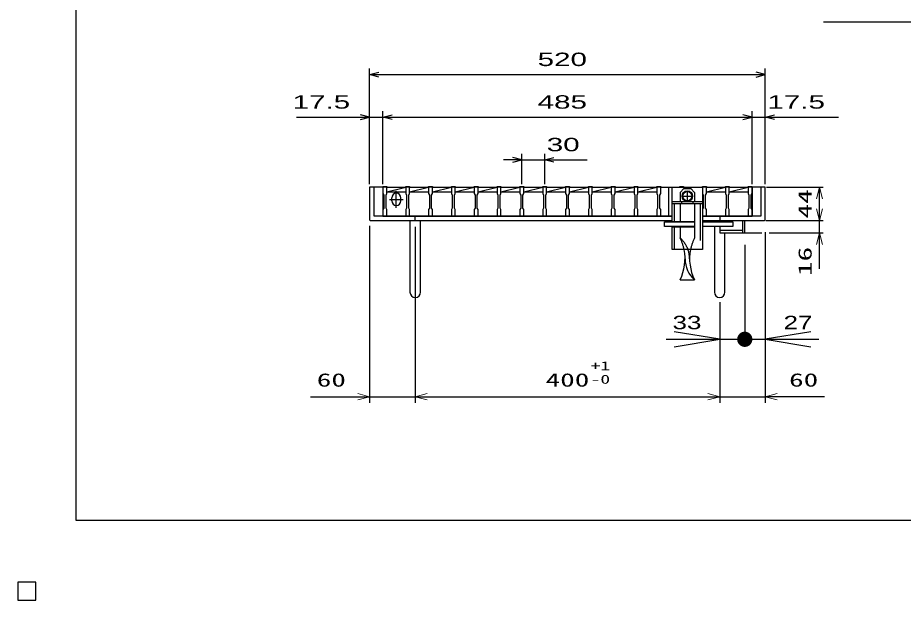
# Model space of a CAD drawing. Units: millimetres, scale not verified. Extents: x -1456 to 1389, y -1026 to 839.
# Drawn here: x -1456 to -292, y -1026 to -260 of the extents above; entities that cross this region are included whole.
import ezdxf
from ezdxf.enums import TextEntityAlignment as Align

# ---------------------------------------------------------------- set-up
doc = ezdxf.new("R2010")
doc.units = ezdxf.units.MM
doc.header["$LTSCALE"] = 8
doc.linetypes.add('CHAIN', pattern=[18.5, 12, -1.5, 3.5, -1.5])
doc.linetypes.add('DASHED', pattern=[7.5, 6, -1.5])
for name, color, linetype, lineweight in [('0_2', 150, 'Continuous', 25), ('16', 3, 'Continuous', 25), ('17', 2, 'Continuous', 25), ('19', 6, 'Continuous', 25), ('22', 4, 'Continuous', 25)]:
    doc.layers.add(name, color=color, linetype=linetype, lineweight=lineweight)
doc.styles.add('ベクトル', font='')
doc.styles.add('ＭＳ ゴシック', font='')
doc.styles.get('ベクトル').set_extended_font_data('ベクトル')
doc.styles.get('ＭＳ ゴシック').set_extended_font_data('MS Gothic')

# ---------------------------------------------------------------- blocks, each defined once
blk = doc.blocks.new('open_arrow')
at = {"color": 0, "linetype": 'Continuous', "lineweight": -2}
blk.add_lwpolyline([(7.5, 1.25), (0, 0), (7.5, -1.25)], dxfattribs=at)
blk = doc.blocks.new('filled_dot')
at = {"color": 0, "linetype": 'Continuous', "lineweight": -2, "const_width": 1.25}
blk.add_lwpolyline([(-0.625, 0, 1), (0.625, 0, 1)], format="xyb", close=True, dxfattribs=at)

msp = doc.modelspace()

# ---------------------------------------------------------------- linework, layer by layer
at = {"layer": '0_2'}
for p, q in [((-1379.2, -921.2), (-1379.2, 838.8)), ((1388.8, -921.2), (-1379.2, -921.2))]:
    msp.add_line(p, q, dxfattribs=at)
at = {"layer": '16'}
for p, q in [((-976, -483), (-976, -482.3)), ((-976, -482.3), (-971, -482.3)), ((-976, -483), (-976, -491.5)), ((-971, -483), (-976, -483)), ((-976, -483), (-976, -521)), ((-971, -482.3), (-971, -483)), ((-971, -491.5), (-971, -483)), ((-971, -483), (-946, -483)), ((-971, -489), (-946, -483)), ((-958.5, -510), (-958.5, -488)), ((-946, -483), (-946, -482.3)), ((-946, -482.3), (-941, -482.3)), ((-946, -483), (-946, -491.5)), ((-941, -483), (-946, -483)), ((-941, -482.3), (-941, -483)), ((-941, -491.5), (-941, -483)), ((-941, -483), (-916, -483)), ((-941, -489), (-916, -483)), ((-916, -483), (-916, -482.3)), ((-916, -482.3), (-911, -482.3)), ((-916, -483), (-916, -491.5)), ((-911, -483), (-916, -483)), ((-911, -482.3), (-911, -483)), ((-911, -491.5), (-911, -483)), ((-911, -483), (-886, -483)), ((-911, -489), (-886, -483)), ((-886, -483), (-886, -482.3)), ((-886, -482.3), (-881, -482.3)), ((-886, -483), (-886, -491.5)), ((-881, -483), (-886, -483)), ((-881, -482.3), (-881, -483)), ((-881, -491.5), (-881, -483)), ((-881, -483), (-856, -483)), ((-881, -489), (-856, -483)), ((-856, -483), (-856, -482.3)), ((-856, -482.3), (-851, -482.3)), ((-856, -483), (-856, -491.5)), ((-851, -483), (-856, -483)), ((-851, -482.3), (-851, -483)), ((-851, -491.5), (-851, -483)), ((-851, -483), (-826, -483)), ((-851, -489), (-826, -483)), ((-826, -483), (-826, -482.3)), ((-826, -482.3), (-821, -482.3)), ((-826, -483), (-826, -491.5)), ((-821, -483), (-826, -483)), ((-821, -482.3), (-821, -483)), ((-821, -491.5), (-821, -483)), ((-821, -483), (-796, -483)), ((-821, -489), (-796, -483)), ((-796, -483), (-796, -482.3)), ((-796, -482.3), (-791, -482.3)), ((-796, -483), (-796, -491.5)), ((-791, -483), (-796, -483)), ((-791, -482.3), (-791, -483)), ((-791, -491.5), (-791, -483)), ((-791, -483), (-766, -483)), ((-791, -489), (-766, -483)), ((-766, -483), (-766, -482.3)), ((-766, -482.3), (-761, -482.3)), ((-766, -483), (-766, -491.5)), ((-761, -483), (-766, -483)), ((-761, -482.3), (-761, -483)), ((-761, -491.5), (-761, -483)), ((-761, -483), (-736, -483)), ((-761, -489), (-736, -483)), ((-736, -483), (-736, -482.3)), ((-736, -482.3), (-731, -482.3)), ((-736, -483), (-736, -491.5)), ((-731, -483), (-736, -483)), ((-731, -482.3), (-731, -483)), ((-731, -491.5), (-731, -483)), ((-731, -483), (-706, -483)), ((-731, -489), (-706, -483)), ((-706, -483), (-706, -482.3)), ((-706, -482.3), (-701, -482.3)), ((-706, -483), (-706, -491.5)), ((-701, -483), (-706, -483)), ((-701, -482.3), (-701, -483)), ((-701, -491.5), (-701, -483)), ((-701, -483), (-676, -483)), ((-701, -489), (-676, -483)), ((-676, -483), (-676, -482.3)), ((-676, -482.3), (-671, -482.3)), ((-676, -483), (-676, -491.5)), ((-671, -483), (-676, -483)), ((-671, -482.3), (-671, -483)), ((-671, -491.5), (-671, -483)), ((-671, -483), (-646, -483)), ((-671, -489), (-646, -483)), ((-646, -483), (-646, -482.3)), ((-646, -482.3), (-641, -482.3)), ((-646, -483), (-646, -491.5)), ((-641, -483), (-646, -483)), ((-641, -482.3), (-641, -483)), ((-641, -491.5), (-641, -483)), ((-641, -483), (-616, -483)), ((-641, -489), (-616, -483)), ((-616, -483), (-616, -482.3)), ((-616, -482.3), (-611, -482.3)), ((-616, -483), (-616, -491.5)), ((-611, -483), (-616, -483)), ((-611, -482.3), (-611, -483)), ((-611, -491.5), (-611, -483)), ((-611, -483), (-586, -483)), ((-586, -483), (-586, -482.3)), ((-586, -482.3), (-581, -482.3)), ((-581, -483), (-586, -483)), ((-581, -482.3), (-581, -483)), ((-581, -483), (-556, -483)), ((-556, -483), (-556, -482.3)), ((-556, -482.3), (-551, -482.3)), ((-556, -483), (-556, -491.5)), ((-551, -483), (-556, -483)), ((-551, -482.3), (-551, -483)), ((-551, -491.5), (-551, -483)), ((-551, -483), (-526, -483)), ((-551, -489), (-526, -483)), ((-526, -483), (-526, -482.3)), ((-526, -482.3), (-521, -482.3)), ((-526, -483), (-526, -491.5)), ((-521, -483), (-526, -483)), ((-521, -482.3), (-521, -483)), ((-521, -491.5), (-521, -483)), ((-521, -483), (-496, -483)), ((-521, -489), (-496, -483)), ((-496, -483), (-496, -482.3)), ((-496, -482.3), (-491, -482.3)), ((-496, -483), (-496, -491.5)), ((-491, -483), (-496, -483)), ((-491, -482.3), (-491, -483)), ((-491, -491.5), (-491, -483)), ((-976, -491.5), (-975, -493.5)), ((-975, -493.5), (-975, -510.5)), ((-972, -493.5), (-971, -491.5)), ((-972, -510.5), (-972, -493.5)), ((-971, -489), (-946, -489)), ((-967.5, -499), (-949.5, -499)), ((-964.5, -501), (-964.5, -497)), ((-952.5, -501), (-952.5, -497)), ((-946, -491.5), (-945, -493.5)), ((-945, -493.5), (-945, -510.5)), ((-942, -493.5), (-941, -491.5)), ((-942, -510.5), (-942, -493.5)), ((-941, -489), (-916, -489)), ((-916, -491.5), (-915, -493.5)), ((-915, -493.5), (-915, -510.5)), ((-912, -493.5), (-911, -491.5)), ((-912, -510.5), (-912, -493.5)), ((-911, -489), (-886, -489)), ((-886, -491.5), (-885, -493.5)), ((-885, -493.5), (-885, -510.5)), ((-882, -493.5), (-881, -491.5)), ((-882, -510.5), (-882, -493.5)), ((-881, -489), (-856, -489)), ((-856, -491.5), (-855, -493.5)), ((-855, -493.5), (-855, -510.5)), ((-852, -493.5), (-851, -491.5)), ((-852, -510.5), (-852, -493.5)), ((-851, -489), (-826, -489)), ((-826, -491.5), (-825, -493.5)), ((-825, -493.5), (-825, -510.5)), ((-822, -493.5), (-821, -491.5)), ((-822, -510.5), (-822, -493.5)), ((-821, -489), (-796, -489)), ((-796, -491.5), (-795, -493.5)), ((-795, -493.5), (-795, -510.5)), ((-792, -493.5), (-791, -491.5)), ((-792, -510.5), (-792, -493.5)), ((-791, -489), (-766, -489)), ((-766, -491.5), (-765, -493.5)), ((-765, -493.5), (-765, -510.5)), ((-762, -493.5), (-761, -491.5)), ((-762, -510.5), (-762, -493.5)), ((-761, -489), (-736, -489)), ((-736, -491.5), (-735, -493.5)), ((-735, -493.5), (-735, -510.5)), ((-732, -493.5), (-731, -491.5)), ((-732, -510.5), (-732, -493.5)), ((-731, -489), (-706, -489)), ((-706, -491.5), (-705, -493.5)), ((-705, -493.5), (-705, -510.5)), ((-702, -493.5), (-701, -491.5)), ((-702, -510.5), (-702, -493.5)), ((-701, -489), (-676, -489)), ((-676, -491.5), (-675, -493.5)), ((-675, -493.5), (-675, -510.5)), ((-672, -493.5), (-671, -491.5)), ((-672, -510.5), (-672, -493.5)), ((-671, -489), (-646, -489)), ((-646, -491.5), (-645, -493.5)), ((-645, -493.5), (-645, -510.5)), ((-642, -493.5), (-641, -491.5)), ((-642, -510.5), (-642, -493.5)), ((-641, -489), (-616, -489)), ((-616, -491.5), (-615, -493.5)), ((-615, -493.5), (-615, -510.5)), ((-612, -493.5), (-611, -491.5)), ((-612, -510.5), (-612, -493.5)), ((-556, -491.5), (-555, -493.5)), ((-555, -493.5), (-555, -510.5)), ((-552, -493.5), (-551, -491.5)), ((-552, -510.5), (-552, -493.5)), ((-551, -489), (-526, -489)), ((-526, -491.5), (-525, -493.5)), ((-525, -493.5), (-525, -510.5)), ((-522, -493.5), (-521, -491.5)), ((-522, -510.5), (-522, -493.5)), ((-521, -489), (-496, -489)), ((-496, -491.5), (-495, -493.5)), ((-495, -493.5), (-495, -510.5)), ((-492, -493.5), (-491, -491.5)), ((-492, -510.5), (-492, -493.5)), ((-975, -510.5), (-976, -512.5)), ((-971, -512.5), (-972, -510.5)), ((-945, -510.5), (-946, -512.5)), ((-941, -512.5), (-942, -510.5)), ((-915, -510.5), (-916, -512.5)), ((-911, -512.5), (-912, -510.5)), ((-885, -510.5), (-886, -512.5)), ((-881, -512.5), (-882, -510.5)), ((-855, -510.5), (-856, -512.5)), ((-851, -512.5), (-852, -510.5)), ((-825, -510.5), (-826, -512.5)), ((-821, -512.5), (-822, -510.5)), ((-795, -510.5), (-796, -512.5)), ((-791, -512.5), (-792, -510.5)), ((-765, -510.5), (-766, -512.5)), ((-761, -512.5), (-762, -510.5)), ((-735, -510.5), (-736, -512.5)), ((-731, -512.5), (-732, -510.5)), ((-705, -510.5), (-706, -512.5)), ((-701, -512.5), (-702, -510.5)), ((-675, -510.5), (-676, -512.5)), ((-671, -512.5), (-672, -510.5)), ((-645, -510.5), (-646, -512.5)), ((-641, -512.5), (-642, -510.5)), ((-615, -510.5), (-616, -512.5)), ((-611, -512.5), (-612, -510.5)), ((-555, -510.5), (-556, -512.5)), ((-551, -512.5), (-552, -510.5)), ((-525, -510.5), (-526, -512.5)), ((-521, -512.5), (-522, -510.5)), ((-495, -510.5), (-496, -512.5)), ((-491, -512.5), (-492, -510.5)), ((-976, -512.5), (-976, -521)), ((-976, -521), (-971, -521)), ((-971, -521), (-971, -512.5)), ((-971, -521), (-946, -521)), ((-946, -512.5), (-946, -521)), ((-946, -521), (-941, -521)), ((-941, -521), (-941, -512.5)), ((-941, -521), (-916, -521)), ((-916, -512.5), (-916, -521)), ((-916, -521), (-911, -521)), ((-911, -521), (-911, -512.5)), ((-911, -521), (-886, -521)), ((-886, -512.5), (-886, -521)), ((-886, -521), (-881, -521)), ((-881, -521), (-881, -512.5)), ((-881, -521), (-856, -521)), ((-856, -512.5), (-856, -521)), ((-856, -521), (-851, -521)), ((-851, -521), (-851, -512.5)), ((-851, -521), (-826, -521)), ((-826, -512.5), (-826, -521)), ((-826, -521), (-821, -521)), ((-821, -521), (-821, -512.5)), ((-821, -521), (-796, -521)), ((-796, -512.5), (-796, -521)), ((-796, -521), (-791, -521)), ((-791, -521), (-791, -512.5)), ((-791, -521), (-766, -521)), ((-766, -512.5), (-766, -521)), ((-766, -521), (-761, -521)), ((-761, -521), (-761, -512.5)), ((-761, -521), (-736, -521)), ((-736, -512.5), (-736, -521)), ((-736, -521), (-731, -521)), ((-731, -521), (-731, -512.5)), ((-731, -521), (-706, -521)), ((-706, -512.5), (-706, -521)), ((-706, -521), (-701, -521)), ((-701, -521), (-701, -512.5)), ((-701, -521), (-676, -521)), ((-676, -512.5), (-676, -521)), ((-676, -521), (-671, -521)), ((-671, -521), (-671, -512.5)), ((-671, -521), (-646, -521)), ((-646, -512.5), (-646, -521)), ((-646, -521), (-641, -521)), ((-641, -521), (-641, -512.5)), ((-641, -521), (-596, -521)), ((-616, -512.5), (-616, -521)), ((-616, -521), (-611, -521)), ((-611, -521), (-611, -512.5)), ((-556, -512.5), (-556, -521)), ((-556, -521), (-551, -521)), ((-551, -521), (-551, -512.5)), ((-551, -521), (-526, -521)), ((-526, -512.5), (-526, -521)), ((-526, -521), (-521, -521)), ((-521, -521), (-521, -512.5)), ((-521, -521), (-493, -521)), ((-496, -512.5), (-496, -521)), ((-496, -521), (-491, -521)), ((-491, -521), (-491, -512.5)), ((-1432, -1002), (-1456, -1002)), ((-1456, -1002), (-1456, -1026)), ((-1432, -1002), (-1456, -1002)), ((-1456, -1002), (-1456, -1026)), ((-1432, -1002), (-1456, -1002)), ((-1456, -1002), (-1456, -1026)), ((-1432, -1002), (-1456, -1002)), ((-1456, -1002), (-1456, -1026)), ((-1432, -1002), (-1456, -1002)), ((-1456, -1002), (-1456, -1026)), ((-1432, -1026), (-1432, -1002)), ((-1432, -1026), (-1432, -1002)), ((-1432, -1026), (-1432, -1002)), ((-1432, -1026), (-1432, -1002)), ((-1432, -1026), (-1432, -1002)), ((-1456, -1026), (-1432, -1026)), ((-1456, -1026), (-1432, -1026)), ((-1456, -1026), (-1432, -1026)), ((-1456, -1026), (-1432, -1026)), ((-1456, -1026), (-1432, -1026))]:
    msp.add_line(p, q, dxfattribs=at)
for centre, start, end in [((-958.5, -497), 0, 180), ((-958.5, -501), 180, 0)]:
    msp.add_arc(centre, 6, start, end, dxfattribs=at)
at = {"layer": '17', "color": 3}
for p, q in [((-600.5, -521), (-600.5, -483)), ((-596, -505), (-596, -483)), ((-596, -483), (-556, -483)), ((-556, -491.5), (-556, -565)), ((-596, -501.8), (-556, -501.8)), ((-596, -528.5), (-596, -505)), ((-556, -505), (-596, -505)), ((-583.5, -501.8), (-583.5, -505)), ((-568.5, -505), (-568.5, -501.8)), ((-596, -528), (-566, -528)), ((-596, -565), (-596, -534.5)), ((-596, -535), (-566, -535)), ((-592.8, -528), (-592.8, -528.5)), ((-592.8, -534.5), (-592.8, -535)), ((-566, -535), (-566, -528)), ((-556, -565), (-596, -565))]:
    msp.add_line(p, q, dxfattribs=at)
at = {"layer": '17'}
for p, q in [((-580.5, -484.8), (-585.5, -489.8)), ((-580.5, -484.8), (-571.5, -484.8)), ((-571.5, -484.8), (-566.5, -489.8)), ((-585.5, -489.8), (-585.5, -501.8)), ((-566.5, -489.8), (-566.5, -501.8)), ((-606, -534.5), (-606, -528.5)), ((-606, -528.5), (-566, -528.5)), ((-566, -534.5), (-606, -534.5)), ((-556, -528.5), (-516, -528.5)), ((-516, -534.5), (-556, -534.5)), ((-516, -528.5), (-516, -534.5)), ((-585.5, -604.8), (-566.5, -604.8))]:
    msp.add_line(p, q, dxfattribs=at)
at = {"layer": '17', "color": 33, "linetype": 'CHAIN'}
for p, q in [((-576, -488.2), (-576, -501.4)), ((-582.6, -494.8), (-569.4, -494.8))]:
    msp.add_line(p, q, dxfattribs=at)
at = {"layer": '17', "color": 3, "linetype": 'DASHED'}
for p, q in [((-592.8, -528), (-592.8, -505)), ((-559.2, -505), (-559.2, -565)), ((-592.8, -565), (-592.8, -535))]:
    msp.add_line(p, q, dxfattribs=at)
at = {"layer": '17', "linetype": 'DASHED'}
for p, q in [((-585.5, -505), (-585.5, -528.5)), ((-566.5, -505), (-566.5, -528.5)), ((-585.5, -534.5), (-585.5, -549.8)), ((-566.5, -534.5), (-566.5, -549.8))]:
    msp.add_line(p, q, dxfattribs=at)
at = {"layer": '17', "color": 7}
msp.add_circle((-576, -494.8), 7, dxfattribs=at)
at = {"layer": '17'}
msp.add_circle((-576, -494.8), 6, dxfattribs=at)
at = {"layer": '17', "linetype": 'DASHED'}
for centre, radius, start, end in [((-640.423, -577.3), 61.423, 11.55161, 26.59714), ((-609.5, -577.3), 36.5, 19.69337, 48.88791), ((-511.577, -577.3), 61.423, 153.40286, 168.44839)]:
    msp.add_arc(centre, radius, start, end, dxfattribs=at)
at = {"layer": '17'}
for centre, radius, start, end in [((-640.423, -577.3), 61.423, 333.40286, 11.55161), ((-609.5, -577.3), 36.5, 0, 19.69337), ((-511.577, -577.3), 61.423, 168.44839, 206.59714), ((-542.5, -577.3), 36.5, 180, 228.88791)]:
    msp.add_arc(centre, radius, start, end, dxfattribs=at)
at = {"layer": '19'}
for p, q in [((-976, -483), (-993.5, -483)), ((-993.5, -483), (-993.5, -526)), ((-987.5, -521), (-987.5, -483)), ((-473.5, -483), (-491, -483)), ((-479.5, -483), (-479.5, -521)), ((-473.5, -526), (-473.5, -483)), ((-596, -521), (-987.5, -521)), ((-933.5, -527), (-933.5, -521)), ((-479.5, -521), (-556, -521)), ((-533.5, -521), (-533.5, -527)), ((-533.5, -521), (-533.5, -528.5)), ((-993.5, -526), (-992.5, -527)), ((-992.5, -527), (-596, -527)), ((-940.5, -527), (-940.5, -621)), ((-926.5, -621), (-926.5, -527)), ((-556, -527), (-474.5, -527)), ((-540.5, -527), (-540.5, -528.5)), ((-540.5, -534.5), (-540.5, -621)), ((-533.5, -534.5), (-533.5, -543)), ((-503.5, -527), (-503.5, -543)), ((-500.5, -543), (-500.5, -527)), ((-474.5, -527), (-473.5, -526)), ((-503.5, -540), (-533.563, -540)), ((-533.5, -543), (-500.5, -543)), ((-526.5, -621), (-526.5, -543))]:
    msp.add_line(p, q, dxfattribs=at)
for centre in [(-933.5, -621), (-533.5, -621)]:
    msp.add_arc(centre, 7, 180, 0, dxfattribs=at)
at = {"layer": '22'}
for p, q in [((-397, -265.5), (-237, -265.5)), ((-993.5, -479), (-993.5, -327)), ((-993.5, -335), (-981.5, -331.8)), ((-981.5, -338.2), (-993.5, -335)), ((-993.5, -335), (-473.5, -335)), ((-473.5, -335), (-485.5, -331.8)), ((-485.5, -338.2), (-473.5, -335)), ((-473.5, -479), (-473.5, -327)), ((-993.5, -479), (-993.5, -383)), ((-976, -479), (-976, -383)), ((-491, -479), (-491, -383)), ((-473.5, -479), (-473.5, -383)), ((-1089.5, -391), (-993.5, -391)), ((-993.5, -391), (-1005.5, -387.8)), ((-1005.5, -394.2), (-993.5, -391)), ((-993.5, -391), (-976, -391)), ((-976, -391), (-964, -387.8)), ((-964, -394.2), (-976, -391)), ((-976, -391), (-491, -391)), ((-491, -391), (-503, -387.8)), ((-503, -394.2), (-491, -391)), ((-491, -391), (-473.5, -391)), ((-473.5, -391), (-461.5, -387.8)), ((-461.5, -394.2), (-473.5, -391)), ((-473.5, -391), (-377.5, -391)), ((-793.5, -479), (-793.5, -439)), ((-763.5, -439), (-763.5, -479)), ((-793.5, -447), (-817.5, -447)), ((-793.5, -447), (-805.5, -443.8)), ((-805.5, -450.2), (-793.5, -447)), ((-793.5, -447), (-763.5, -447)), ((-763.5, -447), (-751.5, -443.8)), ((-751.5, -450.2), (-763.5, -447)), ((-763.5, -447), (-707.5, -447)), ((-472, -483), (-397.308, -483)), ((-402.308, -527), (-402.308, -483)), ((-993.5, -534), (-993.5, -766.481)), ((-933.5, -535), (-933.5, -766.481)), ((-473, -527), (-397.308, -527)), ((-402.308, -543), (-402.308, -527)), ((-500.5, -543), (-478.213, -543)), ((-473.5, -542), (-473.5, -690.964)), ((-468.244, -543), (-397.308, -543)), ((-402.308, -590.489), (-402.308, -543)), ((-473.5, -548.536), (-473.5, -766.481)), ((-500.5, -559), (-500.5, -690.964)), ((-500.5, -559), (-500.5, -690.964)), ((-533.5, -634.128), (-533.5, -766.481)), ((-533.5, -634.128), (-533.5, -690.964)), ((-603.9, -682.964), (-473.5, -682.964)), ((-533.5, -682.964), (-403.1, -682.964)), ((-1071.082, -758.481), (-993.5, -758.481)), ((-993.5, -758.481), (-933.5, -758.481)), ((-933.5, -758.481), (-533.5, -758.481)), ((-533.5, -758.481), (-473.5, -758.481)), ((-395.918, -758.481), (-473.5, -758.481))]:
    msp.add_line(p, q, dxfattribs=at)
at = {"layer": '22', "color": 3}
msp.add_line((-491, -483), (-491, -521), dxfattribs=at)
at = {"layer": '22', "lineweight": 13}
for p, q in [((-402.308, -483), (-406.449, -498.455)), ((-398.166, -498.455), (-402.308, -483)), ((-406.449, -511.545), (-402.308, -527)), ((-402.308, -527), (-398.166, -511.545)), ((-402.308, -543), (-406.449, -558.455)), ((-398.166, -558.455), (-402.308, -543)), ((-993.5, -758.481), (-1008.955, -754.34)), ((-918.045, -754.34), (-933.5, -758.481)), ((-533.5, -758.481), (-548.955, -754.34)), ((-458.045, -754.34), (-473.5, -758.481)), ((-1008.955, -762.622), (-993.5, -758.481)), ((-933.5, -758.481), (-918.045, -762.622)), ((-548.955, -762.622), (-533.5, -758.481)), ((-473.5, -758.481), (-458.045, -762.622))]:
    msp.add_line(p, q, dxfattribs=at)
at = {"layer": '22', "color": 2}
for p, q in [((-1432, -1002), (-1456, -1002)), ((-1456, -1002), (-1456, -1026)), ((-1432, -1002), (-1456, -1002)), ((-1456, -1002), (-1456, -1026)), ((-1432, -1002), (-1456, -1002)), ((-1456, -1002), (-1456, -1026)), ((-1432, -1026), (-1432, -1002)), ((-1432, -1026), (-1432, -1002)), ((-1432, -1026), (-1432, -1002)), ((-1456, -1026), (-1432, -1026)), ((-1456, -1026), (-1432, -1026)), ((-1456, -1026), (-1432, -1026))]:
    msp.add_line(p, q, dxfattribs=at)

# ---------------------------------------------------------------- block references
at = {"layer": '22', "xscale": 8, "yscale": 8, "rotation": 180}
for name, p in [('open_arrow', (-533.5, -682.964)), ('filled_dot', (-500.5, -682.964))]:
    msp.add_blockref(name, p, dxfattribs=at)
at = {"layer": '22', "xscale": 8, "yscale": 8}
msp.add_blockref('open_arrow', (-473.5, -682.964), dxfattribs=at)

# ---------------------------------------------------------------- texts
at = {"layer": '22', "color": 2, "style": 'ベクトル', "width": 1.65}
for s, p in [(' 520 ', (-783.5, -315)), (' 17.5 ', (-1105.5, -371)), (' 485 ', (-783.5, -371)), (' 17.5 ', (-481.5, -371)), (' 30 ', (-771.5, -427))]:
    msp.add_text(s, height=17.6, dxfattribs=at).set_placement(p, align=Align.MIDDLE_LEFT)
at = {"layer": '22', "color": 2, "style": 'ＭＳ ゴシック', "width": 1.6}
msp.add_text('44', height=17.6, rotation=90, dxfattribs=at).set_placement((-407.308, -505), align=Align.BOTTOM_CENTER)
msp.add_text('16', height=17.6, rotation=90, dxfattribs=at).set_placement((-407.308, -561.489), align=Align.BOTTOM_RIGHT)
at = {"layer": '22', "style": 'ベクトル', "width": 1.45}
msp.add_text('33', height=17.6, dxfattribs=at).set_placement((-557.5, -674.964), align=Align.BOTTOM_RIGHT)
msp.add_text('27', height=17.6, dxfattribs=at).set_placement((-449.5, -674.964), align=Align.BOTTOM_LEFT)
at = {"layer": '22', "color": 2, "style": 'ＭＳ ゴシック', "width": 1.6}
for s, p in [('+1', (-690.244, -717.797)), ('-0', (-690.244, -735.5))]:
    msp.add_text(s, height=11.73, dxfattribs=at).set_placement(p, align=Align.MIDDLE_CENTER)
msp.add_text('60', height=17.6, dxfattribs=at).set_placement((-1024.682, -750.481), align=Align.BOTTOM_RIGHT)
msp.add_text('400', height=17.6, dxfattribs=at).set_placement((-733.5, -750.481), align=Align.BOTTOM_CENTER)
msp.add_text('60', height=17.6, dxfattribs=at).set_placement((-442.318, -750.481), align=Align.BOTTOM_LEFT)

doc.saveas('drawing.dxf')
